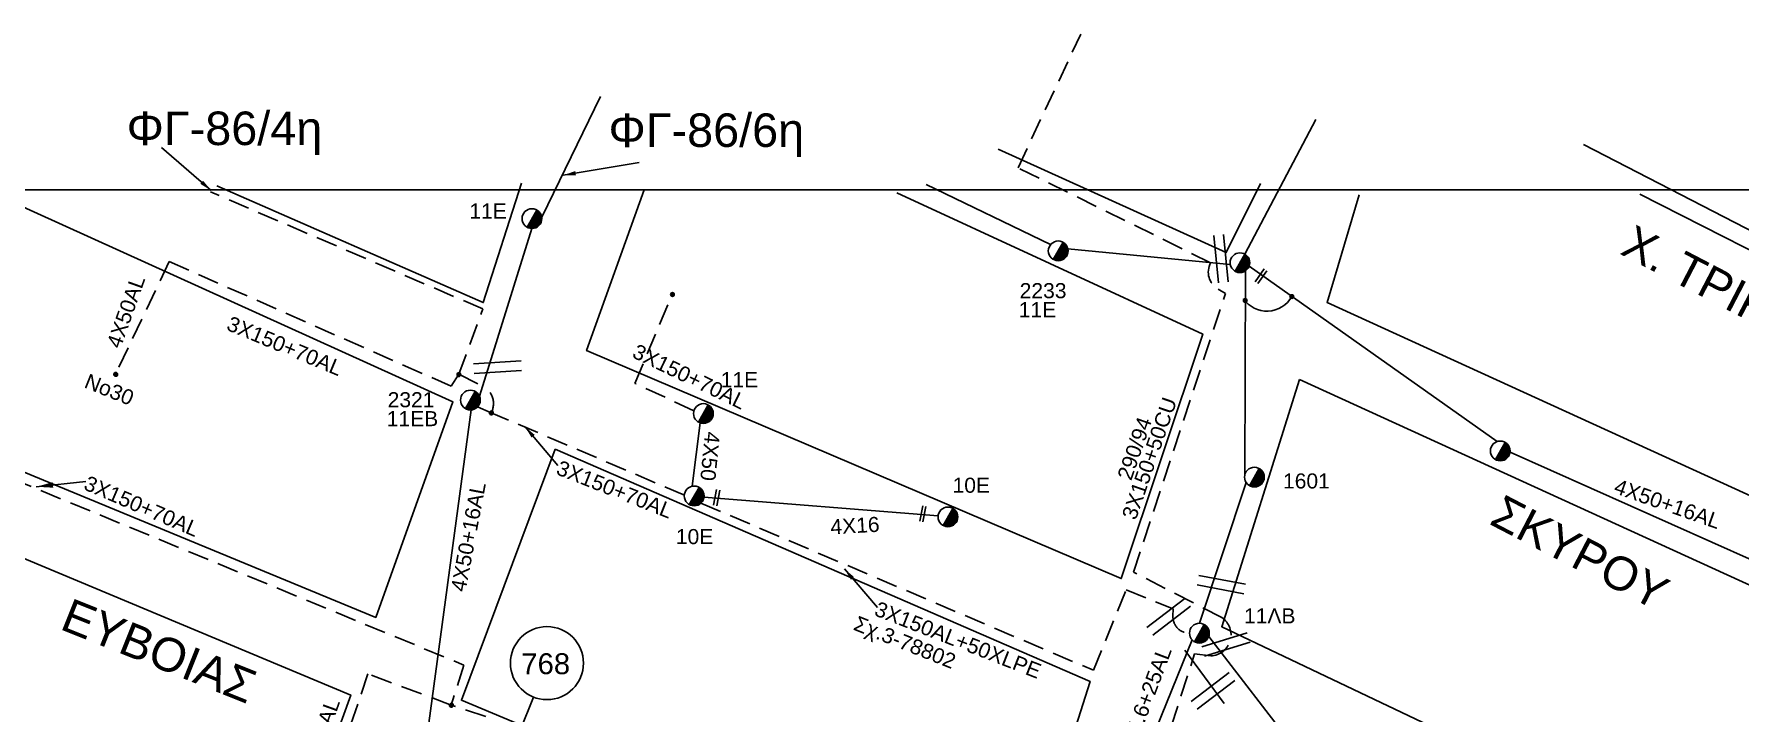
# Model space of a CAD drawing. Header units: millimetres. Extents: x 875 to 3140, y 727 to 1775.
# Drawn here: x 994.3 to 1198.1, y 1693.7 to 1774.7 of the extents above; entities that cross this region are included whole.
import ezdxf
from ezdxf.enums import TextEntityAlignment as Align

# ---------------------------------------------------------------- set-up
doc = ezdxf.new("R2010")
doc.units = ezdxf.units.MM
doc.linetypes.add('DASHED', pattern=[19.05, 12.7, -6.35])
for name, color, linetype in [('Γέφυρες Εναερίου Δικτύου', 7, 'Continuous'), ('Γυμνά εναέρια ΧΤ (3Φ)   4x50AL', 7, 'Continuous'), ('Γυμνά εναέρια ΧΤ και ΦΟΠ (3Φ)   4x50+16AL', 7, 'Continuous'), ('Εναέρια παροχή ΧΤ 4x16', 7, 'SYN_LINE'), ('Επιγραφές - Σχήματα', 7, 'Continuous'), ('Καλώδια ΧΤ   3x150+50CU', 7, 'DASHED'), ('Καλώδια ΧΤ   3x150+70AL', 7, 'DASHED'), ('Καλώδια ΧΤ   3x150AL+50XLPE', 7, 'DASHED'), ('Μηχανική τομή', 7, 'Continuous'), ('Στύλος ΦΜ', 7, 'Continuous'), ('Στύλος ΦΜ @ 1', 7, 'Continuous'), ('Συνδέσεις', 7, 'Continuous'), ('Συνεστραμμένα ΧΤ   3x70+54.6+25AL', 7, 'SYN_LINE'), ('Τομή', 7, 'Continuous'), ('Υπόβαθρο ΔΕΗ', 7, 'Continuous'), ('Υπόγεια Καλώδια Δικτύου ΧΤ   150AL', 7, 'DASHED')]:
    doc.layers.add(name, color=color, linetype=linetype)
doc.styles.add('ar', font='arial.ttf')
doc.styles.get("Standard").update_dxf_attribs({"font": 'arial.ttf'})
doc.linetypes.add('SYN_LINE', pattern='A,0.5,-0.0001,["/\\/\\/\\/",Standard,S=0.1,R=0,X=0,Y=-0.05],-0.25', length=0.7501)
doc.dimstyles.new('ISO-25', dxfattribs={"dimtxt": 2.5, "dimasz": 2.5, "dimexe": 1.25, "dimexo": 0.625, "dimtad": 1, "dimtxsty": 'Standard', "dimcen": 2.5, "dimadec": 0, "dimazin": 0, "dimtfac": 1, "dimtmove": 0, "dimatfit": 3, "dimfxl": 1, "dimarcsym": 0})

# ---------------------------------------------------------------- blocks, each defined once
blk = doc.blocks.new('ΥΠΑΡΧΩΝ ΤΣΙΜΕΝΤΕΝΙΟΣ ΣΤΥΛΟΣ')
at = {"layer": 'Στύλος ΦΜ'}
blk.add_hatch(color=256, dxfattribs=at).paths.add_polyline_path([(-1.29, -2.28, 0.574793), (2.62, 0, 0.268822), (1.3, 2.27)])
blk.add_line((-1.29, -2.28), (1.3, 2.27), dxfattribs=at)
blk.add_circle((0, 0), 2.62, dxfattribs=at)
at = {"layer": 'Στύλος ΦΜ', "flags": 4}
for tag, p in [('ΑΡΙΘΜΟΣ', (-4.68, 8.05)), ('ΤΥΠΟΣ', (-4.91, 3.03))]:
    blk.add_attdef(tag, p, '', height=4, dxfattribs=at)
blk = doc.blocks.new('ΤΟΜΗ')
at = {"layer": 'Τομή', "ltscale": 40}
for p, q in [((-5.68, 0), (5.68, 0)), ((5.68, -2.33), (-5.68, -2.33))]:
    blk.add_line(p, q, dxfattribs=at)
blk = doc.blocks.new('_ΣΥΝΔΕΣΗ')
at = {"layer": 'Συνδέσεις', "linetype": 'SYN_LINE', "ltscale": 40}
blk.add_hatch(color=256, dxfattribs=at).paths.add_polyline_path([(0.5, -0.01, 1), (-0.5, -0.01, 1)])
at = {"layer": 'Συνδέσεις'}
blk.add_circle((0, -0.01), 0.5, dxfattribs=at)
blk = doc.blocks.new('ΜΗΧΑΝΙΚΗ ΤΟΜΗ')
at = {"layer": 'Μηχανική τομή', "ltscale": 40}
for p, q in [((-1.89, 0.78), (1.89, 0.78)), ((1.89, 0), (-1.89, 0))]:
    blk.add_line(p, q, dxfattribs=at)

msp = doc.modelspace()

# ---------------------------------------------------------------- linework, layer by layer
at = {"layer": 'Γέφυρες Εναερίου Δικτύου', "color": 5}
for points in [[(1115.78, 1749.56), (1100.91, 1756.74)], [(1117.84, 1749.05), (1137.25, 1747.2)]]:
    msp.add_lwpolyline(points, dxfattribs=at)
at = {"layer": 'Γυμνά εναέρια ΧΤ (3Φ)   4x50AL', "color": 1, "linetype": 'DASHED', "ltscale": 0.2}
msp.add_lwpolyline([(1010.49, 1747.53), (1004.07, 1734.1)], dxfattribs=at)
at = {"layer": 'Γυμνά εναέρια ΧΤ (3Φ)   4x50AL', "color": 1, "linetype": 'Continuous', "ltscale": 0.2}
msp.add_lwpolyline([(1072.95, 1720.7), (1073.9, 1728.28)], dxfattribs=at)
at = {"layer": 'Γυμνά εναέρια ΧΤ και ΦΟΠ (3Φ)   4x50+16AL', "color": 2}
for points in [[(1054.99, 1752.84), (1062.01, 1767.25)], [(1047.54, 1731.45), (1053.81, 1751.48)]]:
    msp.add_lwpolyline(points, dxfattribs=at)
at = {"layer": 'Γυμνά εναέρια ΧΤ και ΦΟΠ (3Φ)   4x50+16AL', "color": 1}
msp.add_lwpolyline([(1220.78, 1740.22), (1179.44, 1761.52)], dxfattribs=at)
at = {"layer": 'Γυμνά εναέρια ΧΤ και ΦΟΠ (3Φ)   4x50+16AL', "color": 173}
for points in [[(1139.5, 1746.97), (1169.12, 1726.04)], [(1170.67, 1724.76), (1204.44, 1709.74)]]:
    msp.add_lwpolyline(points, dxfattribs=at)
at = {"layer": 'Γυμνά εναέρια ΧΤ και ΦΟΠ (3Φ)   4x50+16AL', "color": 30}
for points in [[(1040.89, 1687.99), (1046.57, 1729.83)], [(1134.68, 1702.79), (1145.24, 1689.09)]]:
    msp.add_lwpolyline(points, dxfattribs=at)
at = {"layer": 'Εναέρια παροχή ΧΤ 4x16', "color": 1, "ltscale": 20}
msp.add_lwpolyline([(1074.37, 1719.4), (1102.34, 1717.17)], dxfattribs=at)
at = {"layer": 'Επιγραφές - Σχήματα', "color": 7, "ltscale": 20}
msp.add_line((1131.83, 1701.13), (1136.52, 1694.78), dxfattribs=at)
at = {"layer": 'Επιγραφές - Σχήματα', "ltscale": 20}
msp.add_line((1052.37, 1691.46), (1054, 1695.54), dxfattribs=at)
at = {"layer": 'Επιγραφές - Σχήματα'}
msp.add_lwpolyline([(892.09, 1756.08), (2890.24, 1756.08), (2890.24, 1756.08)], dxfattribs=at)
at = {"layer": 'Επιγραφές - Σχήματα', "ltscale": 20}
msp.add_circle((1055.61, 1699.59), 4.36, dxfattribs=at)
msp.add_arc((1141.64, 1744.99), 3.38, 213.4937, 331.0433, dxfattribs=at)
at = {"layer": 'Καλώδια ΧΤ   3x150+50CU', "color": 5, "ltscale": 0.2}
msp.add_lwpolyline([(1106.86, 1602.59), (1099.88, 1604.93), (1104.23, 1619.76), (1106.9, 1621.49), (1118.69, 1656.17), (1120.99, 1660.84), (1126.36, 1677.3, 0.214123), (1126.69, 1681.15), (1132.99, 1700.72), (1134.94, 1700.46, 0.719118), (1136.25, 1705.04), (1125.67, 1710.47), (1136.68, 1743.72), (1135.79, 1744.24, -0.400155), (1134.9, 1747.38), (1111.9, 1758.73), (1119.38, 1774.68)], format="xyb", dxfattribs=at)
at = {"layer": 'Καλώδια ΧΤ   3x150+70AL', "color": 1, "ltscale": 0.2}
for points in [[(1045.08, 1734.07), (1047.96, 1741.87), (1015.42, 1755.86)], [(1073.17, 1729.72), (1066.13, 1732.99), (1070.59, 1743.64)], [(1072.03, 1719.64), (1048.95, 1729.49), (1047.31, 1730.18)]]:
    msp.add_lwpolyline(points, dxfattribs=at)
msp.add_lwpolyline([(1010.49, 1747.53), (1044.17, 1732.65), (1045.08, 1734.07), (1047.92, 1732.67, -0.422187), (1048.95, 1729.49, -0.80975)], format="xyb", dxfattribs=at)
at = {"layer": 'Καλώδια ΧΤ   3x150+70AL', "color": 27, "ltscale": 0.2}
msp.add_lwpolyline([(958.76, 1736.25), (962.64, 1733.71), (974.94, 1728.81), (976.2, 1727.25, 0.329239), (981.07, 1725.99), (1045.69, 1699.36), (1044.18, 1694.59)], format="xyb", dxfattribs=at)
at = {"layer": 'Καλώδια ΧΤ   3x150AL+50XLPE', "color": 1, "ltscale": 0.2}
msp.add_lwpolyline([(1074.01, 1718.7), (1120.92, 1698.74), (1124.8, 1708.33), (1130.43, 1706.06), (1130.4, 1705.2, 0.431845), (1132.38, 1703.17, 58.625946)], format="xyb", dxfattribs=at)
at = {"layer": 'Συνεστραμμένα ΧΤ   3x70+54.6+25AL', "color": 173, "ltscale": 20}
for points in [[(1138.99, 1748.42), (1147.46, 1764.48)], [(1138.98, 1722.08), (1139.07, 1746.43)], [(1133.59, 1704.35), (1139.13, 1721.17)]]:
    msp.add_lwpolyline(points, dxfattribs=at)
at = {"layer": 'Συνεστραμμένα ΧΤ   3x70+54.6+25AL', "color": 6, "ltscale": 20}
msp.add_lwpolyline([(1123.59, 1679.9), (1132.71, 1702.36)], dxfattribs=at)
at = {"layer": 'Υπόβαθρο ΔΕΗ'}
for points in [[(1109.51, 1760.95), (1136.76, 1748.63), (1140.87, 1756.84)], [(1052.57, 1756.91), (1048.01, 1742.63), (1016.18, 1756.57)], [(987.85, 1756.36), (1044.38, 1730.77), (1035.15, 1705.04), (954.07, 1738.49)], [(1067.22, 1756.11), (1060.34, 1736.91), (1124.22, 1709.68), (1133.96, 1738.88), (1097.42, 1755.75)], [(1152.66, 1755.49), (1148.82, 1742.63), (1242.65, 1699.84), (1253.46, 1721.44), (1186.17, 1755.59)]]:
    msp.add_lwpolyline(points, dxfattribs=at)
for points in [[(1145.52, 1733.45), (1238.02, 1691.23), (1223.01, 1662.66), (1136.23, 1703.93)], [(950.27, 1730), (936.79, 1694.85), (1020.07, 1662.36), (1032.16, 1695.78)], [(1056.6, 1725.13), (1045.4, 1695.16), (1111.02, 1667.69), (1120.51, 1697.41)]]:
    msp.add_lwpolyline(points, close=True, dxfattribs=at)
at = {"layer": 'Υπόγεια Καλώδια Δικτύου ΧΤ   150AL', "color": 27, "ltscale": 0.2}
msp.add_lwpolyline([(1048.3, 1693.22), (1044.18, 1694.59), (1034.22, 1698.31), (1029.29, 1683.76)], dxfattribs=at)

# ---------------------------------------------------------------- block references
at = {"layer": 'Μηχανική τομή'}
for p, xscale, yscale, zscale, rotation in [((1141.08, 1745.67), 0.5000000000000341, 0.5000000000000341, 0.5000000000000341, 54.34011647194335), ((1076.08, 1719.31), 0.500000000000009, 0.500000000000009, 0.500000000000009, 79.45927495756727), ((1100.71, 1717.38), 0.500000000000009, 0.500000000000009, 0.500000000000009, 79.45927495756727)]:
    msp.add_blockref('ΜΗΧΑΝΙΚΗ ΤΟΜΗ', p, dxfattribs=dict(at, xscale=xscale, yscale=yscale, zscale=zscale, rotation=rotation))
at = {"layer": 'Στύλος ΦΜ @ 1', "ltscale": 40}
ref = msp.add_blockref('ΥΠΑΡΧΩΝ ΤΣΙΜΕΝΤΕΝΙΟΣ ΣΤΥΛΟΣ', (1053.82, 1752.66), dxfattribs=dict(at, xscale=0.4499999999998181, yscale=0.4499999999998181, zscale=0.4499999999998181))
ref.add_attrib('ΤΥΠΟΣ', '11E', (1046.34, 1752.67), dxfattribs={"layer": 'Στύλος ΦΜ', "height": 1.8, "flags": 4})
ref = msp.add_blockref('ΥΠΑΡΧΩΝ ΤΣΙΜΕΝΤΕΝΙΟΣ ΣΤΥΛΟΣ', (1116.69, 1748.81), dxfattribs=dict(at, xscale=0.4499999999998181, yscale=0.4499999999998181, zscale=0.4499999999998181))
ref.add_attrib('ΤΥΠΟΣ', '11E', (1111.98, 1740.89), dxfattribs={"layer": 'Στύλος ΦΜ', "height": 1.8, "flags": 4})
ref.add_attrib('ΑΡΙΘΜΟΣ', '2233', (1112.09, 1743.16), dxfattribs={"layer": 'Στύλος ΦΜ', "height": 1.8, "flags": 4})
at = {"layer": 'Στύλος ΦΜ @ 1', "ltscale": 40, "xscale": 0.4499999999998181, "yscale": 0.4499999999998181, "zscale": 0.4499999999998181}
for p in [(1138.41, 1747.4), (1169.5, 1724.92)]:
    msp.add_blockref('ΥΠΑΡΧΩΝ ΤΣΙΜΕΝΤΕΝΙΟΣ ΣΤΥΛΟΣ', p, dxfattribs=at)
at = {"layer": 'Στύλος ΦΜ @ 1', "ltscale": 40}
ref = msp.add_blockref('ΥΠΑΡΧΩΝ ΤΣΙΜΕΝΤΕΝΙΟΣ ΣΤΥΛΟΣ', (1074.3, 1729.39), dxfattribs=dict(at, xscale=0.4499999999998181, yscale=0.4499999999998181, zscale=0.4499999999998181))
ref.add_attrib('ΤΥΠΟΣ', '11E', (1076.37, 1732.53), dxfattribs={"layer": 'Στύλος ΦΜ', "height": 1.8, "flags": 4})
ref = msp.add_blockref('ΥΠΑΡΧΩΝ ΤΣΙΜΕΝΤΕΝΙΟΣ ΣΤΥΛΟΣ', (1046.46, 1731), dxfattribs=dict(at, xscale=0.4499999999998181, yscale=0.4499999999998181, zscale=0.4499999999998181))
ref.add_attrib('ΤΥΠΟΣ', '11EB', (1036.47, 1727.88), dxfattribs={"layer": 'Στύλος ΦΜ', "height": 1.8, "flags": 4})
ref.add_attrib('ΑΡΙΘΜΟΣ', '2321', (1036.58, 1730.14), dxfattribs={"layer": 'Στύλος ΦΜ', "height": 1.8, "flags": 4})
ref = msp.add_blockref('ΥΠΑΡΧΩΝ ΤΣΙΜΕΝΤΕΝΙΟΣ ΣΤΥΛΟΣ', (1140.13, 1721.8), dxfattribs=dict(at, xscale=0.4499999999998181, yscale=0.4499999999998181, zscale=0.4499999999998181))
ref.add_attrib('ΤΥΠΟΣ', '1601', (1143.55, 1720.44), dxfattribs={"layer": 'Στύλος ΦΜ', "height": 1.8, "flags": 4})
ref = msp.add_blockref('ΥΠΑΡΧΩΝ ΤΣΙΜΕΝΤΕΝΙΟΣ ΣΤΥΛΟΣ', (1073.2, 1719.55), dxfattribs=dict(at, xscale=0.4499999999998181, yscale=0.4499999999998181, zscale=0.4499999999998181))
ref.add_attrib('ΤΥΠΟΣ', '10E', (1071.01, 1713.8), dxfattribs={"layer": 'Στύλος ΦΜ', "height": 1.8, "flags": 4})
ref = msp.add_blockref('ΥΠΑΡΧΩΝ ΤΣΙΜΕΝΤΕΝΙΟΣ ΣΤΥΛΟΣ', (1103.52, 1717.05), dxfattribs=dict(at, xscale=0.4499999999998181, yscale=0.4499999999998181, zscale=0.4499999999998181))
ref.add_attrib('ΤΥΠΟΣ', '10E', (1104.07, 1719.93), dxfattribs={"layer": 'Στύλος ΦΜ', "height": 1.8, "flags": 4})
ref = msp.add_blockref('ΥΠΑΡΧΩΝ ΤΣΙΜΕΝΤΕΝΙΟΣ ΣΤΥΛΟΣ', (1133.56, 1703.17), dxfattribs=dict(at, xscale=0.4499999999998181, yscale=0.4499999999998181, zscale=0.4499999999998181))
ref.add_attrib('ΤΥΠΟΣ', '11ΛB', (1138.89, 1704.33), dxfattribs={"layer": 'Στύλος ΦΜ', "height": 1.8, "flags": 4})
at = {"layer": 'Συνδέσεις', "xscale": 0.4500000000000455, "yscale": 0.4500000000000455, "zscale": 0.4500000000000455}
for p in [(1070.6, 1743.61), (1139.04, 1742.89), (1144.6, 1743.36), (1004.09, 1734.07), (1045.09, 1734.04), (1048.97, 1729.46), (1044.19, 1694.56)]:
    msp.add_blockref('_ΣΥΝΔΕΣΗ', p, dxfattribs=at)
at = {"layer": 'Τομή'}
for p, xscale, yscale, zscale, rotation in [((1136.72, 1747.92), 0.5000000000002125, 0.5000000000002125, 0.5000000000002125, 275.4747447980851), ((1049.68, 1735.5), 0.5000000000003781, 0.5000000000003781, 0.5000000000003781, 3.472332493430884), ((1136.07, 1708.4), 0.5000000000002142, 0.5000000000002142, 0.5000000000002142, 169.4610477836478), ((1130.26, 1704.65), 0.5000000000001835, 0.5000000000001835, 0.5000000000001835, 217.4202209952662), ((1136.9, 1701.26), 0.5000000000002125, 0.5000000000002125, 0.5000000000002125, 196.7905745096362), ((1135.55, 1695.81), 0.5000000000001835, 0.5000000000001835, 0.5000000000001835, 217.4202209952662)]:
    msp.add_blockref('ΤΟΜΗ', p, dxfattribs=dict(at, xscale=xscale, yscale=yscale, zscale=zscale, rotation=rotation))

# ---------------------------------------------------------------- texts
at = {"layer": 'Γυμνά εναέρια ΧΤ (3Φ)   4x50AL', "ltscale": 0.2}
msp.add_text('4X50AL', height=1.8, rotation=70.4477, dxfattribs=at).set_placement((1005.3, 1741.56), align=Align.MIDDLE)
at = {"layer": 'Γυμνά εναέρια ΧΤ (3Φ)   4x50AL', "ltscale": 20, "insert": (1076.3, 1727.11), "char_height": 1.8, "width": 3.8855, "attachment_point": 1, "rotation": 264.2366, "style": 'ar'}
msp.add_mtext('4Χ50', dxfattribs=at)
at = {"layer": 'Γυμνά εναέρια ΧΤ και ΦΟΠ (3Φ)   4x50+16AL', "ltscale": 0.2}
for rotation, p in [(79.2944, (1046.21, 1714.67)), (340.7092, (1189.49, 1718.61))]:
    msp.add_text('4X50+16AL', height=1.8, rotation=rotation, dxfattribs=at).set_placement(p, align=Align.MIDDLE)
at = {"layer": 'Εναέρια παροχή ΧΤ 4x16', "ltscale": 20}
msp.add_text('4X16', height=1.8, rotation=3.1576, dxfattribs=at).set_placement((1092.41, 1716.02), align=Align.MIDDLE)
at = {"layer": 'Επιγραφές - Σχήματα', "ltscale": 0.2}
msp.add_text('290/94', height=1.8, rotation=70.9502, dxfattribs=at).set_placement((1125.78, 1725.23), align=Align.MIDDLE)
at = {"layer": 'Επιγραφές - Σχήματα', "ltscale": 20, "attachment_point": 1, "style": 'ar'}
for s, insert, char_height, width in [('ΦΓ-86/4η', (1005.39, 1765.44), 4, 19.3816), ('ΦΓ-86/6η', (1062.96, 1765.22), 4, 19.3816), ('768', (1052.55, 1700.77), 2.5, 5.8295)]:
    msp.add_mtext(s, dxfattribs=dict(at, insert=insert, char_height=char_height, width=width))
for s, insert, char_height, width, rotation in [('Χ. ΤΡΙΚΟΥΠΗ', (1185.52, 1752.05), 4, 39.507, 332.5138), ('Νο30', (1000.87, 1734.21), 1.8, 19.3816, 338.2018), ('ΣΚΥΡΟΥ', (1169.89, 1719.82), 4, 39.507, 332.5138), ('ΕΥΒΟΙΑΣ', (998.76, 1707.42), 4, 19.3816, 338.2018), ('Σχ.3-78802', (1092.77, 1705.29), 1.8, 19.3816, 338.2018)]:
    msp.add_mtext(s, dxfattribs=dict(at, insert=insert, char_height=char_height, width=width, rotation=rotation))
at = {"layer": 'Καλώδια ΧΤ   3x150+50CU', "ltscale": 0.2}
msp.add_text('3X150+50CU', height=1.8, rotation=70.9502, dxfattribs=at).set_placement((1127.58, 1724.04), align=Align.MIDDLE)
at = {"layer": 'Καλώδια ΧΤ   3x150+70AL', "ltscale": 0.2}
for rotation, p in [(337.497, (1024.29, 1737.46)), (334.2939, (1072.64, 1733.8)), (338.4331, (1063.71, 1720.34)), (336.7376, (1007.2, 1718.33))]:
    msp.add_text('3X150+70AL', height=1.8, rotation=rotation, dxfattribs=at).set_placement(p, align=Align.MIDDLE)
at = {"layer": 'Καλώδια ΧΤ   3x150AL+50XLPE', "ltscale": 0.2}
msp.add_text('3X150AL+50XLPE', height=1.8, rotation=338.6874, dxfattribs=at).set_placement((1104.72, 1702.36), align=Align.MIDDLE)
at = {"layer": 'Συνεστραμμένα ΧΤ   3x70+54.6+25AL', "ltscale": 20}
msp.add_text('3X70+54.6+25AL', height=1.8, rotation=69.4276, dxfattribs=at).set_placement((1126.01, 1692.3), align=Align.MIDDLE)
at = {"layer": 'Υπόγεια Καλώδια Δικτύου ΧΤ   150AL', "ltscale": 20, "insert": (1026.99, 1689.4), "char_height": 1.8, "width": 7.2683, "attachment_point": 1, "rotation": 70.0844, "style": 'ar'}
msp.add_mtext('.15AL', dxfattribs=at)

# ---------------------------------------------------------------- leaders
at = {"layer": 'Επιγραφές - Σχήματα', "ltscale": 40}
for points, override in [([(1015.5, 1756.01), (1009.56, 1761.17)], {"dimasz": 1.5, "dimtad": 0}), ([(1057.55, 1757.84), (1066.63, 1759.37)], {"dimasz": 1.5, "dimtad": 0}), ([(1052.99, 1727.82), (1056.93, 1723.19)], {"dimasz": 1.5, "dimtad": 0}), ([(994.6, 1720.65), (1000.53, 1721.28)], {"dimasz": 2, "dimtad": 0}), ([(1091.14, 1710.85), (1095.09, 1706.22)], {"dimasz": 1.5, "dimtad": 0})]:
    msp.add_leader(points, dimstyle='ISO-25', override=override, dxfattribs=at)

doc.saveas('drawing.dxf')
